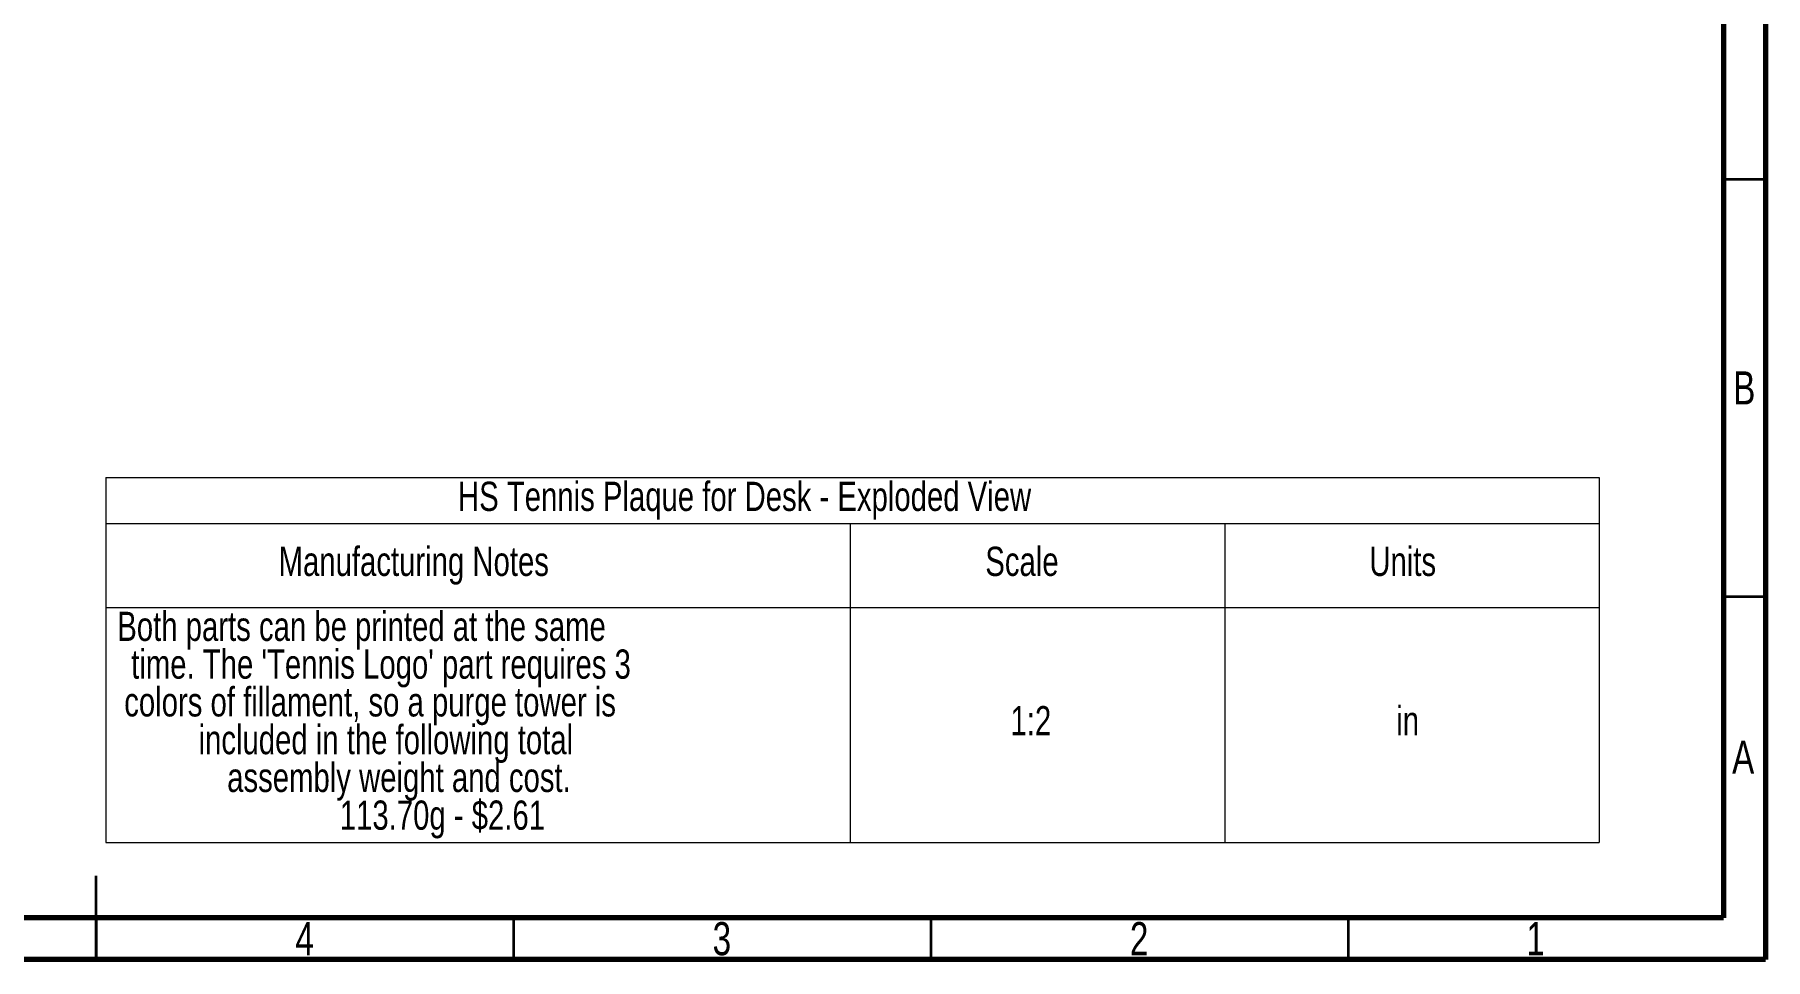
# Model space of a CAD drawing. Header units: inches. Extents: x 0 to 16.3, y 0 to 11.5.
# Drawn here: x 8.17 to 16.34, y 0.2 to 4.56 of the extents above; entities that cross this region are included whole.
import ezdxf

# ---------------------------------------------------------------- set-up
doc = ezdxf.new("R2010")
doc.units = ezdxf.units.IN
doc.header["$MEASUREMENT"] = 0
doc.styles.add('SLDTEXTSTYLE0', font='TXT', dxfattribs={"width": 0.75})

# ---------------------------------------------------------------- blocks, each defined once
blk = doc.blocks.new('SW_TABLEANNOTATION_1')
at = {"color": 0, "linetype": 'Continuous', "lineweight": 18}
for p, q in [((0, 0), (0, -0.2175)), ((0, 0), (3.5111, 0)), ((3.5111, 0), (5.278, 0)), ((5.278, 0), (7.0449, 0)), ((7.0449, 0), (7.0449, -0.2175)), ((0, -0.2175), (3.5111, -0.2175)), ((0, -0.2175), (0, -0.6133)), ((3.5111, -0.2175), (5.278, -0.2175)), ((3.5111, -0.2175), (3.5111, -0.6133)), ((5.278, -0.2175), (7.0449, -0.2175)), ((5.278, -0.2175), (5.278, -0.6133)), ((7.0449, -0.2175), (7.0449, -0.6133)), ((0, -0.6133), (0, -1.7217)), ((0, -0.6133), (3.5111, -0.6133)), ((3.5111, -0.6133), (3.5111, -1.7217)), ((3.5111, -0.6133), (5.278, -0.6133)), ((5.278, -0.6133), (5.278, -1.7217)), ((5.278, -0.6133), (7.0449, -0.6133)), ((7.0449, -0.6133), (7.0449, -1.7217)), ((0, -1.7217), (3.5111, -1.7217)), ((3.5111, -1.7217), (5.278, -1.7217)), ((5.278, -1.7217), (7.0449, -1.7217))]:
    blk.add_line(p, q, dxfattribs=at)
at = {"color": 0, "linetype": 'Continuous', "lineweight": 0, "attachment_point": 1, "style": 'SLDTEXTSTYLE0'}
for s, insert, char_height in [('HS Tennis Plaque for Desk - Exploded View', (1.6609, -0.0202), 0.137795), ('Manufacturing Notes', (0.8146, -0.3269), 0.137795), ('Scale', (4.1485, -0.3269), 0.1378), ('Units', (5.9601, -0.3269), 0.1378), ('Both parts can be printed at the same', (0.0535, -0.6335), 0.137795), ("time. The 'Tennis Logo' part requires 3", (0.119, -0.8117), 0.137795), ('colors of fillament, so a purge tower is', (0.0863, -0.9899), 0.137795), ('1:2', (4.2673, -1.0789), 0.1378), ('in', (6.0871, -1.0789), 0.1378), ('included in the following total', (0.4369, -1.168), 0.137795), ('assembly weight and cost.', (0.572, -1.3462), 0.137795), ('113.70g - $2.61', (1.1032, -1.5244), 0.137795)]:
    blk.add_mtext(s, dxfattribs=dict(at, insert=insert, char_height=char_height))

msp = doc.modelspace()

# ---------------------------------------------------------------- linework, layer by layer
at = {"color": 7, "linetype": 'Continuous', "lineweight": 70}
for p, q in [((16.3386, 11.4961), (16.3386, 0.1969)), ((16.1417, 11.2992), (16.1417, 0.3937)), ((16.1417, 0.3937), (0.7874, 0.3937)), ((16.3386, 0.1969), (0.5906, 0.1969))]:
    msp.add_line(p, q, dxfattribs=at)
at = {"color": 7, "linetype": 'Continuous', "lineweight": 35}
for p, q in [((16.1417, 3.878), (16.3386, 3.878)), ((16.1417, 1.9094), (16.3386, 1.9094)), ((8.4646, 0.1969), (8.4646, 0.5906)), ((8.4646, 0.3937), (8.4646, 0.1969)), ((10.4331, 0.3937), (10.4331, 0.1969)), ((12.4016, 0.3937), (12.4016, 0.1969)), ((14.3701, 0.3937), (14.3701, 0.1969))]:
    msp.add_line(p, q, dxfattribs=at)

# ---------------------------------------------------------------- block references
at = {"color": 7, "linetype": 'Continuous', "lineweight": 0}
msp.add_blockref('SW_TABLEANNOTATION_1', (8.5101, 2.4708), dxfattribs=at)

# ---------------------------------------------------------------- texts
at = {"color": 7, "linetype": 'Continuous', "lineweight": 0, "char_height": 0.1562, "attachment_point": 2, "style": 'SLDTEXTSTYLE0'}
for s, insert in [('B', (16.239, 2.9713)), ('A', (16.2338, 1.2292)), ('4', (9.4472, 0.3729)), ('3', (11.4157, 0.3729)), ('2', (13.3843, 0.3729)), ('1', (15.2543, 0.3729))]:
    msp.add_mtext(s, dxfattribs=dict(at, insert=insert))

doc.saveas('drawing.dxf')
